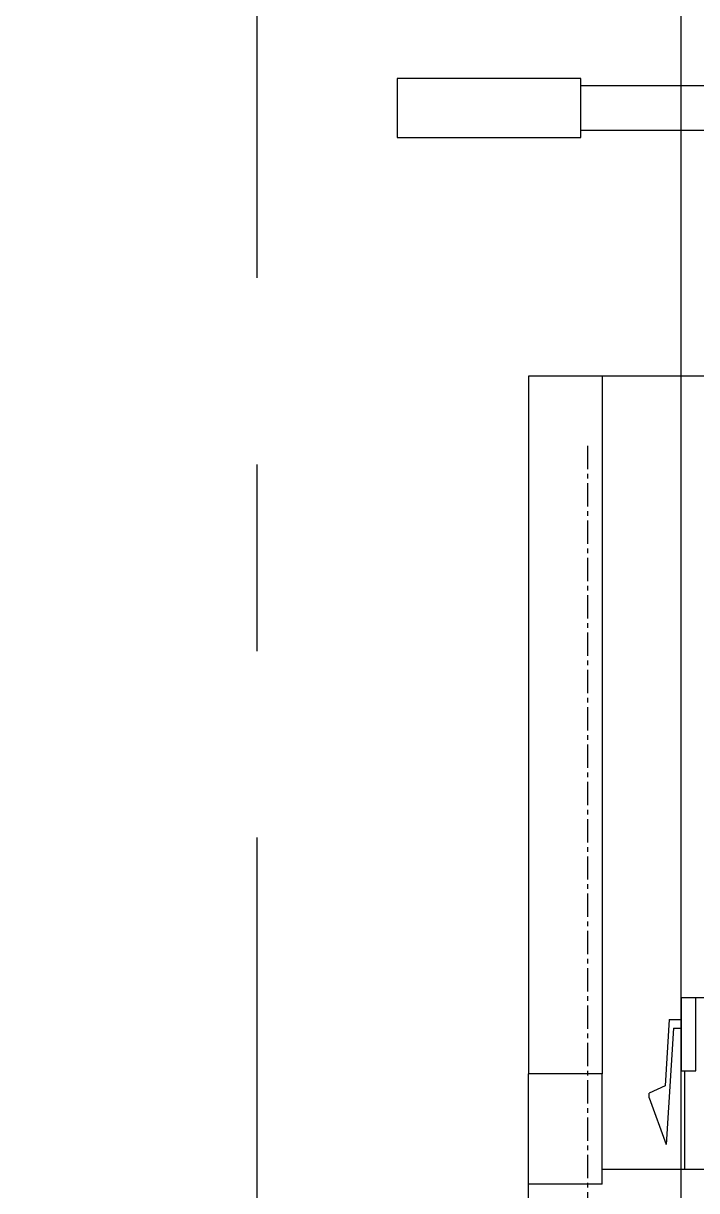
# Model space of a CAD drawing. Extents: x 500 to 100500, y -14500 to 21140.
# Drawn here: x 7954.9 to 8046.5, y -9793.8 to -9634.9 of the extents above; entities that cross this region are included whole.
import ezdxf

# ---------------------------------------------------------------- set-up
doc = ezdxf.new("R2010")
doc.units = 0
doc.linetypes.add('CENTER', pattern=[10.16, 6.35, -1.27, 1.27, -1.27])
doc.layers.get('0').update_dxf_attribs({"linetype": 'CONTINUOUS'})
for name, color, linetype in [('Center', 1, 'CENTER'), ('D', 7, 'CONTINUOUS'), ('SLD-0', 7, 'CONTINUOUS')]:
    doc.layers.add(name, color=color, linetype=linetype)

# ---------------------------------------------------------------- blocks, each defined once
blk = doc.blocks.new('KJ특성 TURN')
at = {"layer": 'Center', "ltscale": 0.5}
blk.add_line((9120.78, -70830.59), (9120.78, -71399.09), dxfattribs=at)
at = {"layer": 'SLD-0'}
for p, q in [((9112.78, -70821.09), (9112.78, -70916.09)), ((9122.78, -70821.09), (9112.78, -70821.09)), ((9272.78, -70821.09), (9122.78, -70821.09)), ((9122.78, -70821.09), (9122.78, -70916.09)), ((9133.53, -70905.69), (9133.53, -70915.69)), ((9133.53, -70905.69), (9135.53, -70905.69)), ((9135.53, -70915.69), (9135.53, -70905.69)), ((9135.53, -70905.69), (9142.03, -70905.69)), ((9131.93, -70908.69), (9131.38, -70917.69)), ((9132.49, -70909.85), (9131.51, -70925.69)), ((9131.93, -70908.69), (9133.53, -70908.69)), ((9132.49, -70909.85), (9133.53, -70909.85)), ((9122.78, -70916.09), (9112.78, -70916.09)), ((9112.78, -70931.09), (9112.78, -70916.09)), ((9122.78, -70929.09), (9122.78, -70916.09)), ((9133.53, -70915.69), (9135.53, -70915.69)), ((9134.03, -70929.09), (9134.03, -70915.69)), ((9131.38, -70917.69), (9129.17, -70918.73)), ((9129.17, -70919.34), (9129.17, -70918.73)), ((9129.17, -70919.34), (9131.51, -70925.69)), ((9178.78, -70929.09), (9122.78, -70929.09)), ((9122.78, -70931.09), (9122.78, -70929.09)), ((9122.78, -70931.09), (9112.78, -70931.09)), ((9112.78, -70944.09), (9112.78, -70931.09))]:
    blk.add_line(p, q, dxfattribs=at)
blk = doc.blocks.new('KJVision F 2')
at = {"color": 3, "linetype": 'Continuous', "lineweight": 25}
for p, q in [((-5824.72, -76488.19, -96.77), (-5849.72, -76488.19, -96.77)), ((-5849.72, -76488.19, -96.77), (-5849.72, -76496.19, -96.77)), ((-5824.72, -76496.19, -96.77), (-5824.72, -76488.19, -96.77)), ((-5724.72, -76489.19, -96.77), (-5824.72, -76489.19, -96.77)), ((-5824.72, -76495.19, -96.77), (-5724.72, -76495.19, -96.77)), ((-5849.72, -76496.19, -96.77), (-5824.72, -76496.19, -96.77))]:
    blk.add_line(p, q, dxfattribs=at)
at = {"layer": 'Center', "color": 3, "ltscale": 20}
blk.add_line((-5386.22, -76388.32, -96.77), (-5386.22, -78093.69, -96.77), dxfattribs=at)
at = {"layer": 'Center'}
blk.add_blockref('KJ특성 TURN', (-14462, -5707.6, -96.77), dxfattribs=at)
blk = doc.blocks.new('KJVision F')
at = {"layer": 'D', "color": 2, "elevation": -10.47}
blk.add_lwpolyline([(8347.12, -70673.15), (8796.12, -70673.15), (8796.12, -71085.15), (8347.12, -71085.15)], close=True, dxfattribs=at)

msp = doc.modelspace()

# ---------------------------------------------------------------- block references
msp.add_blockref('KJVision F', (-751.77, 61089.26, -65.34))
at = {"layer": 'Center'}
for p in [(13372.87, 66845.81, 20.95), (13855.47, 66845.81, 20.95)]:
    msp.add_blockref('KJVision F 2', p, dxfattribs=at)

doc.saveas('drawing.dxf')
